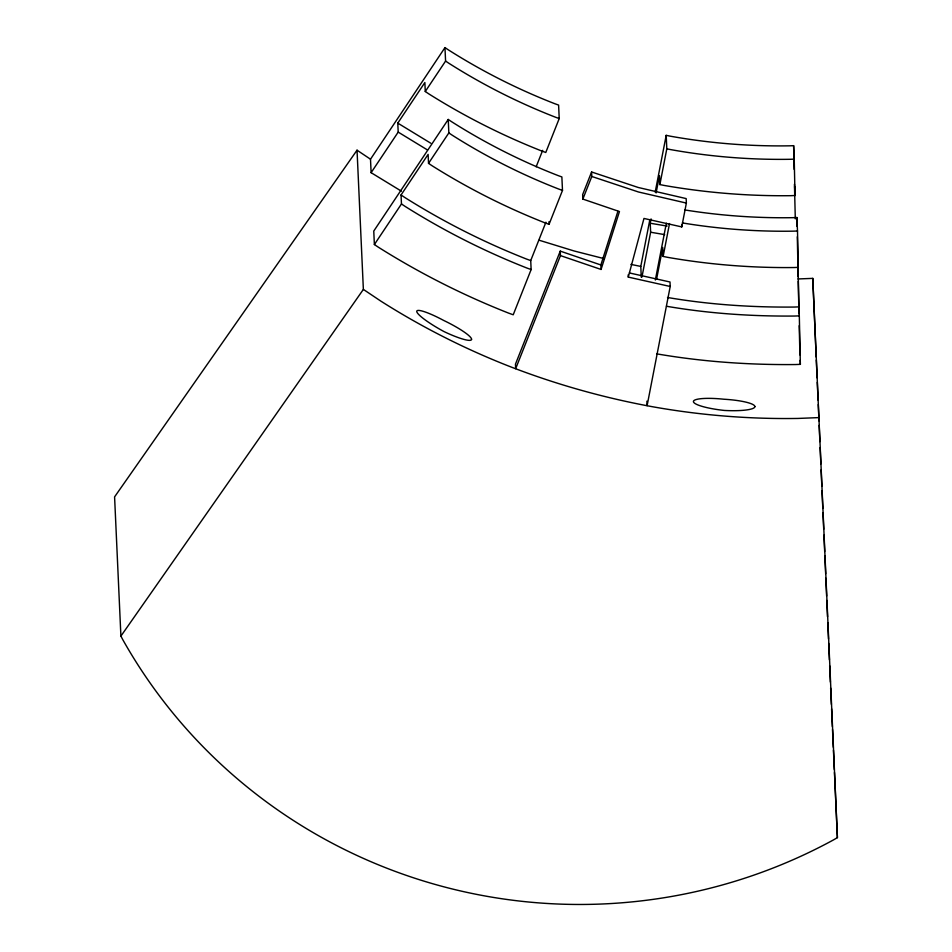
<?xml version="1.0" encoding="UTF-8"?>
<svg xmlns="http://www.w3.org/2000/svg" width="952" height="952" viewBox="0 0 952 952"><rect width="100%" height="100%" fill="white"/><g stroke="black" fill="none" stroke-linecap="round" stroke-linejoin="round"><path stroke-width="1.43" d="M641.279 277.199L640.791 266.417L649.823 219.817M655.178 192.149L666.198 135.351L670.113 136.148A611.791 601.557 -2.6 0 0 789.624 145.823L793.623 145.668L794.23 159.139L795.015 195.505L790.767 195.684C748.308 196.195 705.86 192.72 664.032 185.414L659.879 184.569L659.462 175.585L656.106 192.923M641.957 277.008L650.632 232.228L650.228 223.244L651.073 218.912M659.879 184.569L666.805 148.821L666.198 135.351M655.345 280.019L666.352 223.22M656.571 279.222L662.735 247.437L663.139 256.421L667.293 257.278C709.121 264.608 751.58 268.012 794.027 267.536L798.276 267.369L797.502 230.991L796.883 217.52L792.885 217.675A611.791 601.557 -2.6 0 1 684.643 209.916M663.139 256.421L669.518 223.541M629.403 272.95L670.006 281.994L670.208 286.481L647.11 405.635L646.908 401.149M670.208 286.481L628.284 277.103L643.968 218.448L681.751 226.909L686.368 203.073L686.166 198.587L638.245 187.484L591.597 171.979L582.648 194.601L582.85 199.087L619.454 211.558L601.069 269.452L560.454 255.612L560.252 251.126L600.867 264.965L601.069 269.452M600.867 264.965L617.908 211.296M536.154 166.79L542.664 150.345M371.113 172.681L370.507 159.21L444.965 47.6L448.273 49.813A611.791 601.557 -2.6 0 0 554.849 103.732L558.61 105.089L559.217 118.56L545.782 152.475L541.807 151.035C502.466 135.517 464.564 116.406 428.781 93.867L425.27 91.511L424.866 82.526L397.781 123.117L398.198 132.102L371.113 172.681L401.411 191.173M374.374 244.545L401.458 203.954L401.054 194.97L428.126 154.391L428.531 163.363L432.041 165.719C467.837 188.258 505.726 207.381 545.068 222.899L549.054 224.339L562.489 190.412L561.87 176.941L558.122 175.585A611.791 601.557 -2.6 0 1 451.545 121.666L448.237 119.452L373.767 231.062L374.374 244.545L378.42 247.246C419.653 273.212 463.291 295.275 508.63 313.125L513.223 314.779L531.133 269.559L530.728 260.574L545.924 222.209M560.252 251.126L515.46 364.176L515.675 368.674L560.454 255.612M582.85 199.087L591.799 176.477L591.597 171.979M425.27 91.511L445.584 61.071L444.965 47.6M428.531 163.363L448.844 132.923L448.237 119.452M370.507 159.21L357.036 150.19L114.585 496.885L120.904 636.114L122.903 639.875A522.981 514.235 -2.6 0 0 833.69 839.795L837.415 837.641L812.77 278.377L797.954 278.96M120.904 636.114L363.367 289.408L357.036 150.19M794.23 159.139L790.231 159.293A611.791 601.557 -2.6 0 1 670.72 149.619L666.805 148.821M797.502 230.991L793.492 231.157A611.791 601.557 -2.6 0 1 682.429 222.935M798.276 267.369L797.871 258.385L798.906 306.877L794.337 307.056C751.901 307.437 709.383 304.64 667.519 297.488M798.906 306.877L799.311 315.862L794.753 316.04C751.818 316.433 708.823 313.517 666.495 306.258M799.311 315.862L800.358 364.354L795.467 364.545C748.986 364.997 702.445 361.736 656.63 353.835M819.089 417.595L797.907 418.44A747.475 734.956 -2.6 0 1 651.894 406.623C603.854 397.817 556.67 384.548 511.081 367.008A747.475 734.956 -2.6 0 1 380.871 301.141L363.367 289.408M667.114 226.076L650.228 223.244M664.663 234.62L650.632 232.228M686.368 203.073L638.447 191.983L591.799 176.477M630.89 264.394L640.791 266.417M603.985 258.611L574.175 250.995L539.177 240.237M559.217 118.56L555.468 117.203A611.791 601.557 -2.6 0 1 448.892 63.284L445.584 61.071M562.489 190.412L558.729 189.055A611.791 601.557 -2.6 0 1 452.152 135.148L448.844 132.923M530.728 260.574L526.444 259.027C484.092 242.355 443.334 221.756 404.826 197.504L401.054 194.97M531.133 269.559L526.849 268.012C484.497 251.34 443.751 230.729 405.231 206.477L401.458 203.954M430.768 143.216L397.781 123.117M427.484 149.964L398.198 132.102M831.37 704.349L830.644 688.034M831.572 708.788L832.369 726.566M832.512 729.529L833.321 747.296M833.452 750.259L834.321 769.513M834.464 772.477L837.415 837.641M794.611 186.521L795.015 195.505M799.93 354.917L799.204 325.691M800.168 360.308L800.358 364.354M681.656 224.66L681.751 226.909M628.177 274.854L628.284 277.103M548.935 221.768L549.054 224.339M812.77 278.377L816.197 357.036M816.328 360.011L817.113 377.825M817.304 382.276L818.077 400.09M818.28 404.54L818.982 420.867M819.184 425.318L819.898 441.645M820.148 447.583L820.862 463.91M821.124 469.848L821.838 486.174M822.028 490.625L822.814 508.439M823.004 512.89L823.718 529.217M823.968 535.155L824.682 551.482M824.884 555.932L825.658 573.747M825.848 578.197L826.633 596.011M826.824 600.462L827.538 616.789M827.8 622.727L828.502 639.054M828.704 643.504L829.418 659.831M829.668 665.769L830.382 682.096M796.883 217.52L797.074 226.409M797.3 236.786L798.157 276.794M798.252 281.233L798.954 313.839M793.623 145.668L794.135 169.373M794.444 184.188L795.301 218.853M471.561 339.198A30.845 4.939 26.3 0 0 443.561 320.384A30.845 4.808 29.1 0 0 416.75 311.471A30.845 4.808 29.1 0 0 444.072 331.605A30.845 4.939 26.3 0 0 471.561 339.198M754.888 406.575A30.845 5.593 3.4 0 0 723.841 399.221A30.845 5.557 6.3 0 0 693.425 401.601A30.845 5.557 6.3 0 0 724.353 410.443A30.845 5.593 3.4 0 0 754.888 406.575"/></g></svg>
